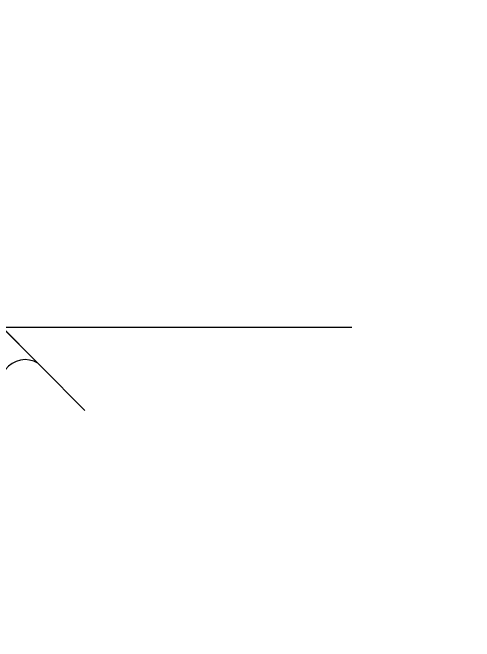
# Model space of a CAD drawing. Header units: millimetres. Extents: x -1379 to 1385823, y -4884429 to 548763.
# Drawn here: x 457816 to 458330, y -2440592 to -2439892 of the extents above; entities that cross this region are included whole.
import ezdxf
from ezdxf.xclip import XClip

# ---------------------------------------------------------------- set-up
doc = ezdxf.new("R2010")
doc.units = ezdxf.units.MM
doc.header["$XCLIPFRAME"] = 0
doc.linetypes.add('HIDDEN', pattern=[0.375, 0.25, -0.125])
for name, color, linetype in [('000 - 0_SYM_DWG_BREAKER_DEF_SUB', 250, 'Continuous'), ('000 - 0_SYM_DWG_BREAKER_MAIN_COLOR_1', 3, 'Continuous'), ('000 - 0_SYM_DWG_BREAKER_WIPEOUT_', 250, 'Continuous'), ('000 - EXISTING_STEEL-STRUCTURE_MAIN_COLOR_3', 3, 'Continuous'), ('000 - EXISTING_STEEL-STRUCTURE_SUB_COLOR_1', 1, 'Continuous'), ('000 - EXISTING_STEEL-STRUCTURE_WIPEOUT_', 250, 'Continuous')]:
    doc.layers.add(name, color=color, linetype=linetype)

# ---------------------------------------------------------------- blocks, each defined once
blk = doc.blocks.new('*U3123')
blk.add_wipeout([(-2236.2, 0), (-2236.2, -125), (2637.54, -125), (2637.54, 0)]).dxf.layer = '000 - EXISTING_STEEL-STRUCTURE_WIPEOUT_'
at = {"layer": '000 - EXISTING_STEEL-STRUCTURE_MAIN_COLOR_3', "lineweight": 0}
blk.add_lwpolyline([(-2236.2, 0), (-2236.2, -125), (2637.54, -125), (2637.54, 0), (-2236.2, 0)], close=True, dxfattribs=at)
at = {"layer": '000 - EXISTING_STEEL-STRUCTURE_SUB_COLOR_1', "linetype": 'HIDDEN', "lineweight": 0, "ltscale": 5}
for p, q in [((2637.54, -8), (-2236.2, -8)), ((2637.54, -117), (-2236.2, -117))]:
    blk.add_line(p, q, dxfattribs=at)
blk = doc.blocks.new('*U3073')
blk.add_wipeout([(25.987, -23.333), (0, -23.333), (0.005, -3.75), (-0.114, -3.434), (-0.289, -3.147), (-0.515, -2.896), (-0.784, -2.693), (-1.085, -2.543), (-1.41, -2.452), (-1.746, -2.424), (-2.081, -2.458), (-2.404, -2.555), (-2.703, -2.71), (0, 0), (2.687, 2.694), (2.388, 2.545), (2.067, 2.454), (1.734, 2.424), (1.402, 2.456), (1.081, 2.549), (0.783, 2.699), (0.518, 2.903), (0.295, 3.151), (0.122, 3.437), (0.005, 3.75), (0, 23.333), (25.987, 23.333), (25.992, 3.75), (26.109, 3.437), (26.282, 3.151), (26.505, 2.903), (26.77, 2.699), (27.068, 2.549), (27.389, 2.456), (27.721, 2.424), (28.054, 2.454), (28.375, 2.545), (28.674, 2.694), (25.987, 0), (23.284, -2.71), (23.583, -2.555), (23.906, -2.458), (24.241, -2.424), (24.577, -2.452), (24.902, -2.543), (25.204, -2.693), (25.472, -2.896), (25.698, -3.147), (25.873, -3.434), (25.992, -3.75)]).dxf.layer = '000 - 0_SYM_DWG_BREAKER_WIPEOUT_'
at = {"layer": '000 - 0_SYM_DWG_BREAKER_DEF_SUB'}
blk.add_line((0, 0), (25.987, 0), dxfattribs=at)
at = {"layer": '000 - 0_SYM_DWG_BREAKER_MAIN_COLOR_1', "color": 0, "linetype": 'ByBlock', "lineweight": -2}
blk.add_line((-6.179, -6.195), (6.179, 6.195), dxfattribs=at)
blk.add_lwpolyline([(0, -23.333), (0.005, -3.75), (-0.114, -3.434), (-0.289, -3.147), (-0.515, -2.896), (-0.784, -2.693), (-1.085, -2.543), (-1.41, -2.452), (-1.746, -2.424), (-2.081, -2.458), (-2.404, -2.555), (-2.703, -2.71), (0, 0), (2.687, 2.694), (2.388, 2.545), (2.067, 2.454), (1.734, 2.424), (1.402, 2.456), (1.081, 2.549), (0.783, 2.699), (0.518, 2.903), (0.295, 3.151), (0.122, 3.437), (0.005, 3.75), (0, 23.333)], dxfattribs=at)
at = {"layer": '000 - 0_SYM_DWG_BREAKER_MAIN_COLOR_1', "color": 1, "linetype": 'ByBlock', "lineweight": -2}
blk.add_point((0, 0), dxfattribs=at)

msp = doc.modelspace()

# ---------------------------------------------------------------- block references
ref = msp.add_blockref('*U3123', (455956.8, -2440144.39))
XClip(ref).set_block_clipping_path([(-1846.6746462034, -447.400025005), (1846.6746462031, 668.092081307)])

# ---------------------------------------------------------------- next in the draw order: block references
at = {"color": 3, "xscale": 15, "yscale": -15, "zscale": 15}
msp.add_blockref('*U3073', (457803.48, -2440241.79), dxfattribs=at)

doc.saveas('drawing.dxf')
